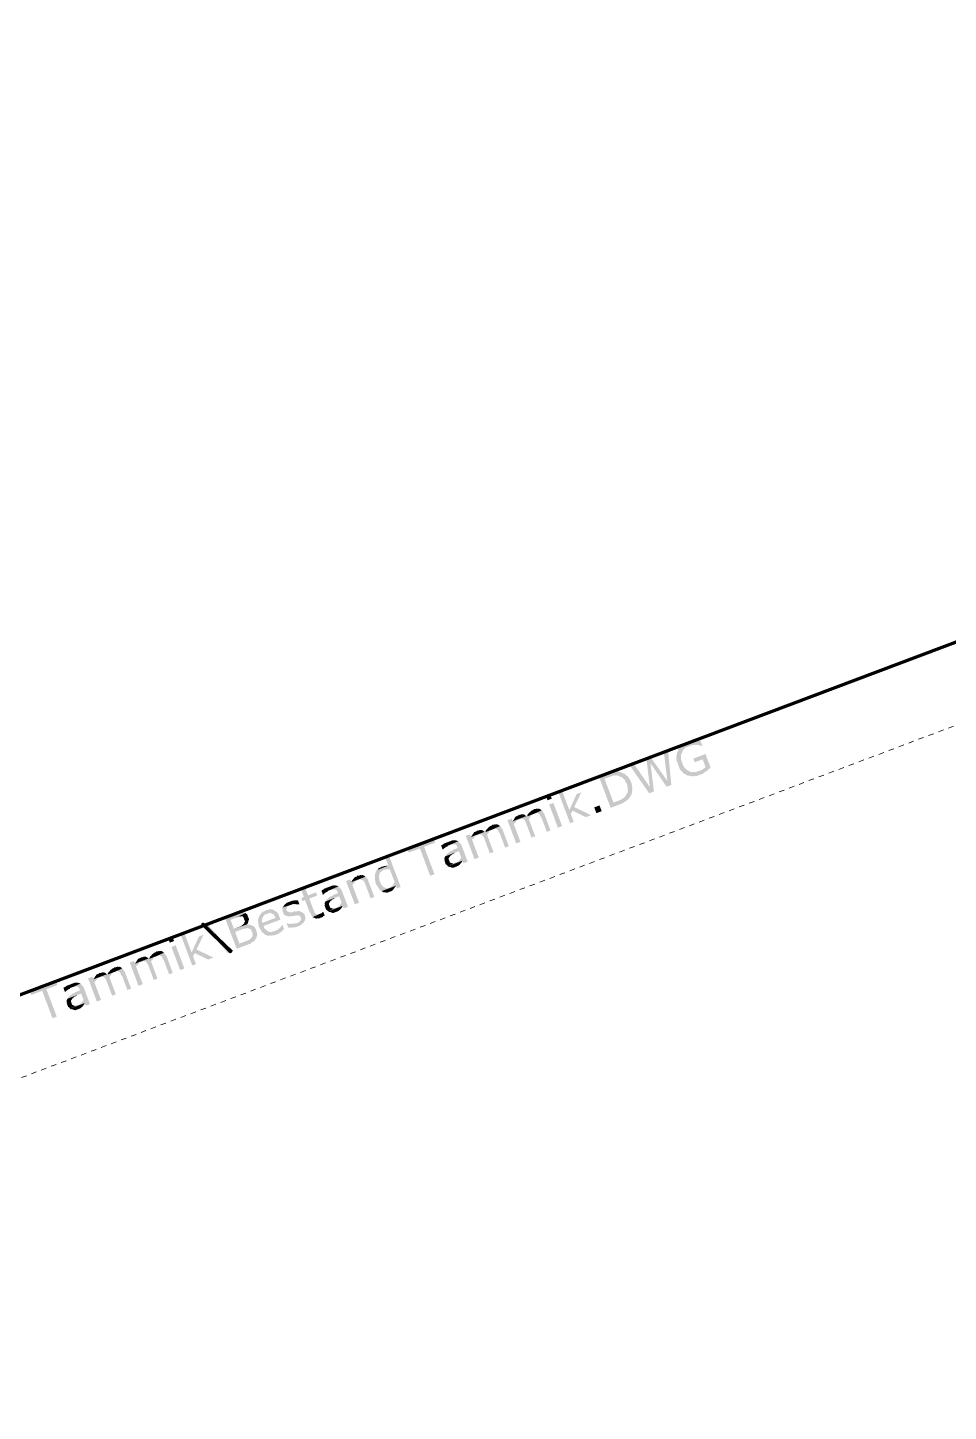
# Model space of a CAD drawing. Header units: metres. Extents: x -47 to 309, y -25 to 105.
# Drawn here: x 158.58 to 175.86, y -24.12 to 1.85 of the extents above; entities that cross this region are included whole.
import ezdxf

# ---------------------------------------------------------------- set-up
doc = ezdxf.new("R2010")
doc.units = ezdxf.units.M
doc.linetypes.add('AUSGEZOGEN', pattern=[0])
doc.linetypes.add('PUNKT2_S9', pattern=[0.001, 0, -0.001])
doc.layers.add('XR$1$STANDARD_1', color=7, linetype='AUSGEZOGEN', lineweight=25)

msp = doc.modelspace()

# ---------------------------------------------------------------- hatches: boundary and pattern name
at = {"layer": 'XR$1$STANDARD_1', "linetype": 'AUSGEZOGEN', "lineweight": 200, "transparency": 33554687}
h = msp.add_hatch(color=7, dxfattribs=at)
h.set_gradient(color2=(0, 0, 0), one_color=1)
h.paths.add_polyline_path([(170.7992, -11.7018), (170.7931, -11.7155), (170.7869, -11.7291), (170.7807, -11.7427), (170.7745, -11.7564), (170.7684, -11.77), (170.7721, -11.7799), (170.7659, -11.7936), (170.7635, -11.8171), (170.7573, -11.8307), (170.7611, -11.8406), (170.7586, -11.8642), (170.7624, -11.8741), (170.7599, -11.8976), (170.8271, -12.0759), (170.8407, -12.082), (170.8482, -12.1018), (170.8618, -12.108), (170.8792, -12.1241), (170.8829, -12.134), (170.9003, -12.1501), (170.9139, -12.1562), (170.9276, -12.1624), (170.9412, -12.1686), (170.9586, -12.1846), (170.9722, -12.1908), (171.1764, -12.1025), (171.117, -12.1249), (171.1034, -12.1188), (171.0836, -12.1262), (171.0699, -12.12), (171.0501, -12.1275), (171.0365, -12.1213), (171.0229, -12.1152), (171.0092, -12.109), (170.9956, -12.1028), (170.982, -12.0967), (170.9683, -12.0905), (170.951, -12.0744), (170.9373, -12.0682), (170.9336, -12.0583), (170.9162, -12.0423), (170.9125, -12.0324), (170.8951, -12.0163), (170.8466, -11.8876), (170.849, -11.864), (170.8453, -11.8541), (170.8477, -11.8306), (170.844, -11.8207), (170.8465, -11.7971), (170.8526, -11.7835), (170.8588, -11.7699), (170.865, -11.7562), (170.8711, -11.7426), (170.8773, -11.729), (170.8835, -11.7153), (170.8896, -11.7017), (170.9057, -11.6843), (170.9156, -11.6806), (170.9317, -11.6632), (170.9911, -11.6408)], flags=0)
h = msp.add_hatch(color=7, dxfattribs=at)
h.set_gradient(color2=(0, 0, 0), one_color=1)
h.paths.add_polyline_path([(170.9848, -11.564), (170.9155, -11.5902), (170.9093, -11.6038), (170.8697, -11.6187), (170.8635, -11.6324), (170.8437, -11.6398), (170.8375, -11.6535), (170.8314, -11.6671), (170.8116, -11.6746), (170.8054, -11.6882), (170.7992, -11.7018), (170.9911, -11.6408), (171.0703, -11.611), (171.0939, -11.6134), (171.1038, -11.6097), (171.1273, -11.6121), (171.1372, -11.6084), (171.1509, -11.6146), (171.1608, -11.6108), (171.1744, -11.617), (171.1979, -11.6194), (171.2116, -11.6256), (171.2252, -11.6318), (171.2388, -11.6379), (171.2487, -11.6342), (171.2114, -11.5352), (171.2015, -11.5389), (171.1879, -11.5327), (171.1643, -11.5303), (171.1544, -11.534), (171.1309, -11.5316), (171.121, -11.5353), (171.0975, -11.5329), (171.0677, -11.5441), (171.0442, -11.5416), (170.9947, -11.5603)], flags=0)
h = msp.add_hatch(color=7, dxfattribs=at)
h.set_gradient(color2=(0, 0, 0), one_color=1)
h.paths.add_polyline_path([(170.2755, -11.8427), (170.1963, -11.8725), (170.2603, -12.4026), (170.2482, -12.5203), (170.3373, -12.4867), (170.2732, -11.9566)], flags=0)
h = msp.add_hatch(color=7, dxfattribs=at)
h.set_gradient(color2=(0, 0, 0), one_color=1)
h.paths.add_polyline_path([(170.2755, -11.8427), (170.2732, -11.9566), (170.5749, -12.3971), (170.5909, -12.2893)], flags=0)
h = msp.add_hatch(color=7, dxfattribs=at)
h.set_gradient(color2=(0, 0, 0), one_color=1)
h.paths.add_polyline_path([(170.6023, -11.7195), (170.5231, -11.7494), (170.5909, -12.2893), (170.5749, -12.3971), (170.6641, -12.3635)], flags=0)
h = msp.add_hatch(color=7, dxfattribs=at)
h.set_gradient(color2=(0, 0, 0), one_color=1)
h.paths.add_polyline_path([(171.3047, -11.7828), (171.077, -11.8686), (171.1031, -11.9379), (171.2516, -11.8819), (171.3076, -12.0305), (171.2977, -12.0342), (171.2816, -12.0516), (171.2717, -12.0553), (171.2557, -12.0727), (171.1764, -12.1025), (170.9722, -12.1908), (170.9957, -12.1933), (171.0056, -12.1895), (171.0193, -12.1957), (171.0428, -12.1981), (171.0565, -12.2043), (171.0763, -12.1968), (171.0899, -12.203), (171.1196, -12.1918), (171.1431, -12.1942), (171.2719, -12.1457), (171.2781, -12.1321), (171.2979, -12.1246), (171.3139, -12.1073), (171.3436, -12.0961), (171.3498, -12.0824), (171.3659, -12.0651), (171.3758, -12.0613), (171.3919, -12.044), (171.4018, -12.0402)], flags=0)
h = msp.add_hatch(color=7, dxfattribs=at)
h.set_gradient(color2=(0, 0, 0), one_color=1)
h.paths.add_polyline_path([(169.4536, -12.1525), (169.305, -12.2085), (169.5252, -12.7927), (169.6738, -12.7367), (169.7629, -12.7031), (169.7691, -12.6895), (169.7988, -12.6783), (169.8149, -12.6609), (169.8248, -12.6572), (169.8408, -12.6398), (169.8507, -12.6361), (169.8668, -12.6187), (169.873, -12.6051), (169.8829, -12.6014), (169.8891, -12.5877), (169.5783, -12.6935), (169.4104, -12.2479), (169.7273, -12.1285), (169.7037, -12.126), (169.6901, -12.1199), (169.6765, -12.1137), (169.6628, -12.1075), (169.643, -12.115), (169.6294, -12.1088), (169.6096, -12.1163), (169.586, -12.1138), (169.5563, -12.125), (169.5427, -12.1189), (169.4734, -12.145)], flags=0)
h = msp.add_hatch(color=7, dxfattribs=at)
h.set_gradient(color2=(0, 0, 0), one_color=1)
h.paths.add_polyline_path([(169.7273, -12.1285), (169.4797, -12.2218), (169.5787, -12.1845), (169.5924, -12.1906), (169.6122, -12.1832), (169.6258, -12.1893), (169.6456, -12.1819), (169.6592, -12.188), (169.6729, -12.1942), (169.6865, -12.2004), (169.7002, -12.2066), (169.7138, -12.2127), (169.7373, -12.2152), (169.7411, -12.2251), (169.7584, -12.2411), (169.7758, -12.2572), (169.7894, -12.2634), (169.8081, -12.3129), (169.8255, -12.329), (169.8404, -12.3686), (169.838, -12.3921), (169.8491, -12.4218), (169.843, -12.4355), (169.8504, -12.4553), (169.8443, -12.4689), (169.8418, -12.4924), (169.8456, -12.5023), (169.8394, -12.516), (169.8233, -12.5334), (169.8171, -12.547), (169.811, -12.5606), (169.7949, -12.578), (169.7887, -12.5916), (169.7727, -12.609), (169.743, -12.6202), (169.7269, -12.6376), (169.5783, -12.6935), (169.8891, -12.5877), (169.8952, -12.5741), (169.9113, -12.5567), (169.9175, -12.5431), (169.9199, -12.5196), (169.9261, -12.5059), (169.9223, -12.496), (169.9248, -12.4725), (169.9347, -12.4688), (169.9272, -12.449), (169.9334, -12.4353), (169.9259, -12.4155), (169.9321, -12.4019), (169.9209, -12.3722), (169.9233, -12.3486), (169.8935, -12.2694), (169.8761, -12.2533), (169.8649, -12.2236), (169.8513, -12.2175), (169.8438, -12.1976), (169.8302, -12.1915), (169.8165, -12.1853), (169.8128, -12.1754), (169.7954, -12.1593), (169.7818, -12.1532), (169.7682, -12.147), (169.7545, -12.1408), (169.7409, -12.1346)], flags=0)
h = msp.add_hatch(color=7, dxfattribs=at)
h.set_gradient(color2=(0, 0, 0), one_color=1)
h.paths.add_polyline_path([(169.9586, -11.9621), (169.8794, -11.992), (170.2482, -12.5203), (170.2603, -12.4026)], flags=0)
h = msp.add_hatch(color=7, dxfattribs=at)
h.set_gradient(color2=(0, 0, 0), one_color=1)
h.paths.add_polyline_path([(168.6006, -12.44), (168.5313, -12.4661), (168.7627, -13.0801), (168.832, -13.054), (168.7761, -12.9054), (168.8106, -12.8472), (168.7499, -12.8361)], flags=0)
h = msp.add_hatch(color=7, dxfattribs=at)
h.set_gradient(color2=(0, 0, 0), one_color=1)
h.paths.add_polyline_path([(168.3409, -12.651), (168.4201, -12.6212), (168.394, -12.5518), (168.3147, -12.5817)], flags=0)
h = msp.add_hatch(color=7, dxfattribs=at)
h.set_gradient(color2=(0, 0, 0), one_color=1)
h.paths.add_polyline_path([(168.5349, -13.166), (168.6142, -13.1361), (168.4499, -12.7004), (168.3707, -12.7302)], flags=0)
h = msp.add_hatch(color=7, dxfattribs=at)
h.set_gradient(color2=(0, 0, 0), one_color=1)
h.paths.add_polyline_path([(168.9748, -12.5026), (168.8857, -12.5362), (168.7499, -12.8361), (168.8106, -12.8472), (169.0598, -12.9681), (169.1588, -12.9308), (168.8415, -12.779)], flags=0)
h = msp.add_hatch(color=7, dxfattribs=at)
h.set_gradient(color2=(0, 0, 0), one_color=1)
h.paths.add_polyline_path([(167.6676, -12.9952), (167.5884, -13.0251), (167.7526, -13.4608), (167.8318, -13.431), (167.7049, -13.0943), (167.721, -13.0769), (167.7309, -13.0732), (167.747, -13.0558), (167.7532, -13.0422), (167.7593, -13.0285), (167.8088, -13.0099), (167.9438, -12.9477), (167.6863, -13.0447)], flags=0)
h = msp.add_hatch(color=7, dxfattribs=at)
h.set_gradient(color2=(0, 0, 0), one_color=1)
h.paths.add_polyline_path([(167.7988, -12.9232), (167.7926, -12.9368), (167.7431, -12.9555), (167.7369, -12.9691), (167.7209, -12.9865), (167.7147, -13.0001), (167.7085, -13.0137), (167.6925, -13.0311), (167.6863, -13.0447), (167.9438, -12.9477), (167.9301, -12.9415), (167.9128, -12.9255), (167.8991, -12.9193), (167.8855, -12.9131), (167.8756, -12.9169), (167.852, -12.9144), (167.8223, -12.9256)], flags=0)
h = msp.add_hatch(color=7, dxfattribs=at)
h.set_gradient(color2=(0, 0, 0), one_color=1)
h.paths.add_polyline_path([(167.9438, -12.9477), (167.8088, -13.0099), (167.8584, -12.9912), (167.8621, -13.0011), (167.8856, -13.0035), (167.8993, -13.0097), (167.9067, -13.0295), (167.9241, -13.0456), (168.0398, -13.3526), (168.1091, -13.3265), (167.986, -12.9997), (167.9959, -12.9959), (168.002, -12.9823), (168.0181, -12.9649), (168.0243, -12.9513), (168.0304, -12.9377), (168.0465, -12.9203), (168.0762, -12.9091), (167.9574, -12.9539)], flags=0)
h = msp.add_hatch(color=7, dxfattribs=at)
h.set_gradient(color2=(0, 0, 0), one_color=1)
h.paths.add_polyline_path([(168.086, -12.8149), (168.0699, -12.8323), (168.0402, -12.8435), (168.0241, -12.8609), (168.0142, -12.8646), (167.9981, -12.882), (167.992, -12.8956), (167.9821, -12.8993), (167.966, -12.9167), (167.9598, -12.9303), (167.9574, -12.9539), (168.096, -12.9016), (168.2309, -12.8395), (168.2173, -12.8333), (168.2136, -12.8234), (168.1999, -12.8172), (168.1863, -12.8111), (168.1727, -12.8049), (168.1529, -12.8123), (168.1392, -12.8062), (168.1095, -12.8174)], flags=0)
h = msp.add_hatch(color=7, dxfattribs=at)
h.set_gradient(color2=(0, 0, 0), one_color=1)
h.paths.add_polyline_path([(168.2309, -12.8395), (168.096, -12.9016), (168.1455, -12.883), (168.1493, -12.8929), (168.1629, -12.899), (168.1765, -12.9052), (168.1902, -12.9114), (168.2088, -12.9609), (168.2262, -12.977), (168.327, -13.2443), (168.3963, -13.2182), (168.2731, -12.8914), (168.2595, -12.8853), (168.2483, -12.8555)], flags=0)
h = msp.add_hatch(color=7, dxfattribs=at)
h.set_gradient(color2=(0, 0, 0), one_color=1)
h.paths.add_polyline_path([(169.2579, -12.8935), (169.3569, -12.8562), (169.3158, -12.7472), (169.2168, -12.7846)], flags=0)
h = msp.add_hatch(color=7, dxfattribs=at)
h.set_gradient(color2=(0, 0, 0), one_color=1)
h.paths.add_polyline_path([(166.8853, -13.2901), (166.8061, -13.32), (166.9703, -13.7557), (167.0495, -13.7258), (166.9226, -13.3891), (166.9387, -13.3718), (166.9486, -13.368), (166.9647, -13.3507), (166.9708, -13.337), (166.977, -13.3234), (167.0265, -13.3047), (167.1614, -13.2426), (166.904, -13.3396)], flags=0)
h = msp.add_hatch(color=7, dxfattribs=at)
h.set_gradient(color2=(0, 0, 0), one_color=1)
h.paths.add_polyline_path([(167.0165, -13.218), (167.0103, -13.2317), (166.9608, -13.2503), (166.9546, -13.264), (166.9385, -13.2813), (166.9324, -13.295), (166.9262, -13.3086), (166.9101, -13.326), (166.904, -13.3396), (167.1614, -13.2426), (167.1478, -13.2364), (167.1304, -13.2203), (167.1168, -13.2142), (167.1032, -13.208), (167.0933, -13.2117), (167.0697, -13.2093), (167.04, -13.2205)], flags=0)
h = msp.add_hatch(color=7, dxfattribs=at)
h.set_gradient(color2=(0, 0, 0), one_color=1)
h.paths.add_polyline_path([(167.1614, -13.2426), (167.0265, -13.3047), (167.076, -13.2861), (167.0798, -13.296), (167.1033, -13.2984), (167.1169, -13.3046), (167.1244, -13.3244), (167.1418, -13.3405), (167.2575, -13.6474), (167.3268, -13.6213), (167.2036, -13.2945), (167.2135, -13.2908), (167.2197, -13.2772), (167.2358, -13.2598), (167.2419, -13.2461), (167.2481, -13.2325), (167.2642, -13.2151), (167.2939, -13.2039), (167.1751, -13.2487)], flags=0)
h = msp.add_hatch(color=7, dxfattribs=at)
h.set_gradient(color2=(0, 0, 0), one_color=1)
h.paths.add_polyline_path([(167.3036, -13.1098), (167.2876, -13.1272), (167.2579, -13.1384), (167.2418, -13.1557), (167.2319, -13.1595), (167.2158, -13.1768), (167.2096, -13.1905), (167.1997, -13.1942), (167.1837, -13.2116), (167.1775, -13.2252), (167.1751, -13.2487), (167.3137, -13.1965), (167.4486, -13.1343), (167.435, -13.1282), (167.4312, -13.1183), (167.4176, -13.1121), (167.404, -13.1059), (167.3903, -13.0997), (167.3705, -13.1072), (167.3569, -13.101), (167.3272, -13.1122)], flags=0)
h = msp.add_hatch(color=7, dxfattribs=at)
h.set_gradient(color2=(0, 0, 0), one_color=1)
h.paths.add_polyline_path([(167.4486, -13.1343), (167.3137, -13.1965), (167.3632, -13.1778), (167.3669, -13.1877), (167.3806, -13.1939), (167.3942, -13.2001), (167.4079, -13.2062), (167.4265, -13.2558), (167.4439, -13.2718), (167.5447, -13.5392), (167.614, -13.5131), (167.4908, -13.1863), (167.4772, -13.1801), (167.466, -13.1504)], flags=0)
h = msp.add_hatch(color=7, dxfattribs=at)
h.set_gradient(color2=(0, 0, 0), one_color=1)
h.paths.add_polyline_path([(166.2054, -13.3767), (165.7103, -13.5633), (165.7364, -13.6326), (165.9444, -13.5543), (166.1384, -14.0692), (166.2177, -14.0393), (166.0236, -13.5244), (166.2315, -13.446)], flags=0)
h = msp.add_hatch(color=7, dxfattribs=at)
h.set_gradient(color2=(0, 0, 0), one_color=1)
h.paths.add_polyline_path([(166.4755, -13.4332), (166.3963, -13.4631), (166.3802, -13.4804), (166.3505, -13.4916), (166.3444, -13.5053), (166.3705, -13.5746), (166.3903, -13.5671), (166.3965, -13.5535), (166.4163, -13.546), (166.4224, -13.5324), (166.4422, -13.5249), (166.4621, -13.5175), (166.4682, -13.5038), (166.4979, -13.4926), (166.6625, -13.4193), (166.6489, -13.4131), (166.6353, -13.4069), (166.6117, -13.4045), (166.5981, -13.3983), (166.5783, -13.4058), (166.5647, -13.3996), (166.4953, -13.4258)], flags=0)
h = msp.add_hatch(color=7, dxfattribs=at)
h.set_gradient(color2=(0, 0, 0), one_color=1)
h.paths.add_polyline_path([(166.6625, -13.4193), (166.4979, -13.4926), (166.5375, -13.4777), (166.5512, -13.4839), (166.5809, -13.4727), (166.5945, -13.4789), (166.6181, -13.4813), (166.6218, -13.4912), (166.6354, -13.4974), (166.6541, -13.5469), (166.565, -13.5805), (166.5588, -13.5941), (166.539, -13.6016), (166.4994, -13.6165), (166.4932, -13.6301), (166.4734, -13.6376), (166.4672, -13.6512), (166.4474, -13.6587), (166.4413, -13.6723), (166.4351, -13.686), (166.419, -13.7033), (166.6765, -13.6063), (166.7213, -13.7251), (166.7151, -13.7388), (166.699, -13.7561), (166.6929, -13.7698), (166.6768, -13.7871), (166.6669, -13.7909), (166.6607, -13.8045), (166.6112, -13.8232), (166.4664, -13.8891), (166.7437, -13.7845), (166.7623, -13.8341), (166.8416, -13.8042), (166.7184, -13.4774), (166.7047, -13.4712), (166.6973, -13.4514), (166.6836, -13.4453), (166.6799, -13.4354)], flags=0)
h = msp.add_hatch(color=7, dxfattribs=at)
h.set_gradient(color2=(0, 0, 0), one_color=1)
h.paths.add_polyline_path([(165.3525, -13.6642), (165.2832, -13.6904), (165.3541, -13.8785), (165.1362, -13.9606), (165.13, -13.9743), (165.114, -13.9916), (165.1115, -14.0152), (165.2799, -13.9517), (165.3034, -13.9542), (165.343, -13.9392), (165.3567, -13.9454), (165.3802, -13.9478), (165.4735, -14.1954), (165.4636, -14.1991), (165.4574, -14.2128), (165.4513, -14.2264), (165.4352, -14.2438), (165.429, -14.2574), (165.4092, -14.2649), (165.3931, -14.2822), (165.3634, -14.2934), (165.2285, -14.3556), (165.4959, -14.2548), (165.5146, -14.3043), (165.5839, -14.2782)], flags=0)
h = msp.add_hatch(color=7, dxfattribs=at)
h.set_gradient(color2=(0, 0, 0), one_color=1)
h.paths.add_polyline_path([(166.419, -13.7033), (166.4128, -13.717), (166.4067, -13.7306), (166.4042, -13.7541), (166.408, -13.764), (166.4055, -13.7876), (166.4317, -13.8569), (166.4453, -13.8631), (166.4627, -13.8791), (166.4664, -13.8891), (166.6112, -13.8232), (166.5716, -13.8381), (166.548, -13.8357), (166.5344, -13.8295), (166.5208, -13.8233), (166.5071, -13.8171), (166.4847, -13.7577), (166.4872, -13.7342), (166.4934, -13.7206), (166.5033, -13.7168), (166.5094, -13.7032), (166.5156, -13.6895), (166.5354, -13.6821), (166.5416, -13.6685), (166.5812, -13.6535), (166.5973, -13.6362), (166.6765, -13.6063)], flags=0)
h = msp.add_hatch(color=7, dxfattribs=at)
h.set_gradient(color2=(0, 0, 0), one_color=1)
h.paths.add_polyline_path([(165.1115, -14.0152), (165.1054, -14.0288), (165.1029, -14.0523), (165.0967, -14.066), (165.1042, -14.0858), (165.098, -14.0994), (165.1018, -14.1093), (165.0956, -14.123), (165.1068, -14.1527), (165.1044, -14.1762), (165.1305, -14.2455), (165.1479, -14.2616), (165.1591, -14.2913), (165.1764, -14.3074), (165.1802, -14.3173), (165.1975, -14.3334), (165.2013, -14.3433), (165.2149, -14.3494), (165.2285, -14.3556), (165.3634, -14.2934), (165.3238, -14.3084), (165.3102, -14.3022), (165.2965, -14.296), (165.2829, -14.2899), (165.2693, -14.2837), (165.2556, -14.2775), (165.2519, -14.2676), (165.2383, -14.2614), (165.2308, -14.2416), (165.2172, -14.2355), (165.1799, -14.1364), (165.1823, -14.1129), (165.1711, -14.0832), (165.1773, -14.0696), (165.1834, -14.0559), (165.1797, -14.046), (165.1896, -14.0423), (165.192, -14.0188), (165.1982, -14.0051), (165.2081, -14.0014), (165.2143, -13.9878), (165.2341, -13.9803), (165.2502, -13.9629), (165.2601, -13.9592)], flags=0)
h = msp.add_hatch(color=7, dxfattribs=at)
h.set_gradient(color2=(0, 0, 0), one_color=1)
h.paths.add_polyline_path([(165.224, -13.8936), (165.2179, -13.9072), (165.1684, -13.9259), (165.1622, -13.9395), (165.1461, -13.9569), (165.1362, -13.9606), (165.3541, -13.8785), (165.3442, -13.8822), (165.3206, -13.8798), (165.3107, -13.8835), (165.2872, -13.8811), (165.2476, -13.896)], flags=0)
h = msp.add_hatch(color=7, dxfattribs=at)
h.set_gradient(color2=(0, 0, 0), one_color=1)
h.paths.add_polyline_path([(166.4664, -13.8891), (166.48, -13.8952), (166.4937, -13.9014), (166.5172, -13.9038), (166.5308, -13.91), (166.5445, -13.9162), (166.568, -13.9186), (166.667, -13.8813), (166.6732, -13.8677), (166.693, -13.8602), (166.6992, -13.8466), (166.7091, -13.8428), (166.7153, -13.8292), (166.7313, -13.8118), (166.7375, -13.7982), (166.7437, -13.7845)], flags=0)
h = msp.add_hatch(color=7, dxfattribs=at)
h.set_gradient(color2=(0, 0, 0), one_color=1)
h.paths.add_polyline_path([(164.2276, -14.2805), (164.1484, -14.3103), (164.1323, -14.3277), (164.1026, -14.3389), (164.0964, -14.3525), (164.1225, -14.4219), (164.1423, -14.4144), (164.1485, -14.4008), (164.1683, -14.3933), (164.1745, -14.3797), (164.1943, -14.3722), (164.2141, -14.3647), (164.2203, -14.3511), (164.25, -14.3399), (164.4146, -14.2665), (164.401, -14.2604), (164.3873, -14.2542), (164.3638, -14.2518), (164.3501, -14.2456), (164.3303, -14.2531), (164.3167, -14.2469), (164.2474, -14.273)], flags=0)
h = msp.add_hatch(color=7, dxfattribs=at)
h.set_gradient(color2=(0, 0, 0), one_color=1)
h.paths.add_polyline_path([(164.4146, -14.2665), (164.25, -14.3399), (164.2896, -14.325), (164.3032, -14.3311), (164.3329, -14.3199), (164.3466, -14.3261), (164.3701, -14.3285), (164.3738, -14.3384), (164.3875, -14.3446), (164.4061, -14.3941), (164.317, -14.4277), (164.3108, -14.4414), (164.291, -14.4488), (164.2514, -14.4638), (164.2452, -14.4774), (164.2254, -14.4849), (164.2193, -14.4985), (164.1995, -14.506), (164.1933, -14.5196), (164.1871, -14.5332), (164.171, -14.5506), (164.4285, -14.4535), (164.4733, -14.5724), (164.4671, -14.586), (164.4511, -14.6034), (164.4449, -14.617), (164.4288, -14.6344), (164.4189, -14.6381), (164.4128, -14.6518), (164.3632, -14.6704), (164.2184, -14.7363), (164.4957, -14.6318), (164.5144, -14.6813), (164.5936, -14.6515), (164.4704, -14.3247), (164.4568, -14.3185), (164.4493, -14.2987), (164.4357, -14.2925), (164.432, -14.2826)], flags=0)
h = msp.add_hatch(color=7, dxfattribs=at)
h.set_gradient(color2=(0, 0, 0), one_color=1)
h.paths.add_polyline_path([(164.6373, -14.1373), (164.5581, -14.1672), (164.7223, -14.6029), (164.8016, -14.5731), (164.6784, -14.2463), (164.6846, -14.2326), (164.6907, -14.219), (164.7006, -14.2153), (164.7167, -14.1979), (164.7229, -14.1843), (164.7389, -14.1669), (164.7885, -14.1482), (164.9234, -14.0861), (164.656, -14.1869)], flags=0)
h = msp.add_hatch(color=7, dxfattribs=at)
h.set_gradient(color2=(0, 0, 0), one_color=1)
h.paths.add_polyline_path([(164.7784, -14.0616), (164.7623, -14.0789), (164.7227, -14.0939), (164.7066, -14.1112), (164.6906, -14.1286), (164.6844, -14.1422), (164.6683, -14.1596), (164.6622, -14.1732), (164.656, -14.1869), (164.9234, -14.0861), (164.9097, -14.0799), (164.906, -14.07), (164.8924, -14.0638), (164.8787, -14.0577), (164.8651, -14.0515), (164.8453, -14.059), (164.8317, -14.0528), (164.792, -14.0677)], flags=0)
h = msp.add_hatch(color=7, dxfattribs=at)
h.set_gradient(color2=(0, 0, 0), one_color=1)
h.paths.add_polyline_path([(164.9234, -14.0861), (164.7885, -14.1482), (164.8281, -14.1333), (164.8417, -14.1395), (164.8553, -14.1457), (164.869, -14.1518), (164.8826, -14.158), (164.8863, -14.1679), (164.9037, -14.184), (165.0194, -14.491), (165.0887, -14.4648), (164.9581, -14.1182), (164.9445, -14.1121), (164.937, -14.0923)], flags=0)
h = msp.add_hatch(color=7, dxfattribs=at)
h.set_gradient(color2=(0, 0, 0), one_color=1)
h.paths.add_polyline_path([(165.2285, -14.3556), (165.2459, -14.3717), (165.2595, -14.3778), (165.2831, -14.3803), (165.293, -14.3765), (165.3066, -14.3827), (165.3301, -14.3852), (165.4193, -14.3516), (165.4353, -14.3342), (165.4452, -14.3305), (165.4514, -14.3168), (165.4675, -14.2995), (165.4737, -14.2858), (165.4897, -14.2685), (165.4959, -14.2548)], flags=0)
h = msp.add_hatch(color=7, dxfattribs=at)
h.set_gradient(color2=(0, 0, 0), one_color=1)
h.paths.add_polyline_path([(163.4948, -14.5567), (163.4353, -14.5791), (163.4292, -14.5927), (163.4094, -14.6002), (163.4032, -14.6138), (163.3871, -14.6312), (163.381, -14.6448), (163.3649, -14.6622), (163.5172, -14.6161), (163.5667, -14.5974), (163.5803, -14.6036), (163.6001, -14.5961), (163.6137, -14.6023), (163.6373, -14.6047), (163.6472, -14.601), (163.6707, -14.6034), (163.6844, -14.6096), (163.6545, -14.5304), (163.631, -14.528), (163.6211, -14.5317), (163.5975, -14.5292), (163.5777, -14.5367), (163.5641, -14.5305), (163.5146, -14.5492)], flags=0)
h = msp.add_hatch(color=7, dxfattribs=at)
h.set_gradient(color2=(0, 0, 0), one_color=1)
h.paths.add_polyline_path([(163.7966, -14.3072), (163.7174, -14.3371), (163.7659, -14.4658), (163.7164, -14.4845), (163.7388, -14.5439), (163.7883, -14.5252), (163.8778, -14.7629), (163.8915, -14.7691), (163.9101, -14.8186), (163.9275, -14.8346), (163.9312, -14.8445), (164.0662, -14.7824), (164.0265, -14.7973), (164.0129, -14.7911), (164.003, -14.7949), (163.9856, -14.7788), (163.9683, -14.7627), (163.8675, -14.4954), (164.016, -14.4394), (163.9936, -14.38), (163.8451, -14.4359)], flags=0)
h = msp.add_hatch(color=7, dxfattribs=at)
h.set_gradient(color2=(0, 0, 0), one_color=1)
h.paths.add_polyline_path([(164.171, -14.5506), (164.1649, -14.5642), (164.1587, -14.5779), (164.1563, -14.6014), (164.16, -14.6113), (164.1576, -14.6348), (164.1837, -14.7042), (164.1973, -14.7103), (164.2147, -14.7264), (164.2184, -14.7363), (164.3632, -14.6704), (164.3236, -14.6853), (164.3001, -14.6829), (164.2865, -14.6767), (164.2728, -14.6706), (164.2592, -14.6644), (164.2368, -14.605), (164.2392, -14.5814), (164.2454, -14.5678), (164.2553, -14.5641), (164.2615, -14.5504), (164.2676, -14.5368), (164.2874, -14.5293), (164.2936, -14.5157), (164.3332, -14.5008), (164.3493, -14.4834), (164.4285, -14.4535)], flags=0)
h = msp.add_hatch(color=7, dxfattribs=at)
h.set_gradient(color2=(0, 0, 0), one_color=1)
h.paths.add_polyline_path([(162.4522, -14.7913), (162.2839, -14.8547), (162.5041, -15.439), (162.712, -15.3606), (162.7715, -15.3382), (162.7776, -15.3246), (162.8073, -15.3134), (162.8234, -15.296), (162.8333, -15.2923), (162.8494, -15.2749), (162.8556, -15.2613), (162.8617, -15.2476), (162.8716, -15.2439), (162.8778, -15.2303), (162.5572, -15.3398), (162.4751, -15.1219), (162.792, -15.0025), (162.7783, -14.9963), (162.7647, -14.9902), (162.7411, -14.9877), (162.7275, -14.9816), (162.7077, -14.989), (162.6941, -14.9829), (162.704, -14.9791), (162.4527, -15.0625), (162.3892, -14.8942), (162.4783, -14.8606), (162.6689, -14.7661), (162.6553, -14.76), (162.6417, -14.7538), (162.6181, -14.7514), (162.6082, -14.7551), (162.5847, -14.7526), (162.5748, -14.7564), (162.5512, -14.7539), (162.472, -14.7838)], flags=0)
h = msp.add_hatch(color=7, dxfattribs=at)
h.set_gradient(color2=(0, 0, 0), one_color=1)
h.paths.add_polyline_path([(162.6689, -14.7661), (162.4783, -14.8606), (162.5576, -14.8307), (162.5811, -14.8332), (162.591, -14.8294), (162.6145, -14.8319), (162.6319, -14.8479), (162.6618, -14.9272), (162.6519, -14.9309), (162.6494, -14.9544), (162.6433, -14.9681), (162.6334, -14.9718), (162.6173, -14.9892), (162.5975, -14.9966), (162.5913, -15.0103), (162.4527, -15.0625), (162.704, -14.9791), (162.7101, -14.9655), (162.7163, -14.9519), (162.7225, -14.9382), (162.7249, -14.9147), (162.7311, -14.901), (162.7373, -14.8874), (162.6999, -14.7884), (162.6863, -14.7822)], flags=0)
h = msp.add_hatch(color=7, dxfattribs=at)
h.set_gradient(color2=(0, 0, 0), one_color=1)
h.paths.add_polyline_path([(162.9292, -14.8264), (162.923, -14.84), (162.9168, -14.8537), (162.9106, -14.8673), (162.9144, -14.8772), (162.9082, -14.8908), (162.9058, -14.9144), (162.9095, -14.9243), (162.9071, -14.9478), (162.9183, -14.9775), (162.9158, -15.0011), (162.9382, -15.0605), (162.9556, -15.0766), (162.9668, -15.1063), (162.9841, -15.1223), (162.9879, -15.1322), (163.0015, -15.1384), (163.0189, -15.1545), (163.0226, -15.1644), (163.0362, -15.1706), (163.0499, -15.1767), (163.2281, -15.1095), (163.2046, -15.1071), (163.1551, -15.1258), (163.1414, -15.1196), (163.1315, -15.1233), (163.1179, -15.1172), (163.0944, -15.1147), (163.0906, -15.1048), (163.077, -15.0986), (163.0596, -15.0826), (163.046, -15.0764), (163.0423, -15.0665), (163.0286, -15.0603), (163.01, -15.0108), (163.3269, -14.8914), (163.3082, -14.8419), (162.9876, -14.9514), (162.9801, -14.9316), (162.9826, -14.9081), (162.9788, -14.8982), (162.985, -14.8845), (162.9874, -14.861), (162.9936, -14.8473), (163.0097, -14.83), (163.0158, -14.8163), (163.022, -14.8027), (163.0715, -14.784)], flags=0)
h = msp.add_hatch(color=7, dxfattribs=at)
h.set_gradient(color2=(0, 0, 0), one_color=1)
h.paths.add_polyline_path([(163.0553, -14.711), (163.0392, -14.7284), (162.9897, -14.747), (162.9835, -14.7607), (162.9637, -14.7681), (162.9576, -14.7818), (162.9514, -14.7954), (162.9353, -14.8128), (162.9292, -14.8264), (163.0715, -14.784), (163.1309, -14.7616), (163.1446, -14.7678), (163.1582, -14.774), (163.1718, -14.7802), (163.1855, -14.7863), (163.1991, -14.7925), (163.2066, -14.8123), (163.2202, -14.8185), (163.2352, -14.8581), (162.9876, -14.9514), (163.3082, -14.8419), (163.2858, -14.7824), (163.2684, -14.7664), (163.2647, -14.7565), (163.2473, -14.7404), (163.2337, -14.7342), (163.2201, -14.7281), (163.2163, -14.7182), (163.2027, -14.712), (163.1891, -14.7058), (163.1754, -14.6996), (163.1519, -14.6972), (163.142, -14.7009), (163.1185, -14.6985), (163.0788, -14.7134)], flags=0)
h = msp.add_hatch(color=7, dxfattribs=at)
h.set_gradient(color2=(0, 0, 0), one_color=1)
h.paths.add_polyline_path([(163.3649, -14.6622), (163.3624, -14.6857), (163.3662, -14.6956), (163.3637, -14.7191), (163.3936, -14.7984), (163.4072, -14.8045), (163.4209, -14.8107), (163.4345, -14.8169), (163.4481, -14.8231), (163.4618, -14.8292), (163.4853, -14.8317), (163.4952, -14.8279), (163.5188, -14.8304), (163.5386, -14.8229), (163.5522, -14.8291), (163.5819, -14.8179), (163.6054, -14.8203), (163.6351, -14.8091), (163.6587, -14.8116), (163.6723, -14.8177), (163.6822, -14.814), (163.6959, -14.8202), (163.7183, -14.8796), (163.7121, -14.8932), (163.7059, -14.9069), (163.6898, -14.9242), (163.6799, -14.928), (163.6738, -14.9416), (163.6342, -14.9565), (163.7864, -14.9104), (163.7889, -14.8869), (163.795, -14.8733), (163.7913, -14.8634), (163.7937, -14.8398), (163.7751, -14.7903), (163.7577, -14.7742), (163.754, -14.7643), (163.7403, -14.7582), (163.723, -14.7421), (163.7131, -14.7458), (163.6994, -14.7396), (163.6858, -14.7335), (163.6722, -14.7273), (163.6524, -14.7348), (163.6288, -14.7323), (163.609, -14.7398), (163.5855, -14.7374), (163.536, -14.756), (163.5223, -14.7499), (163.5025, -14.7573), (163.4889, -14.7511), (163.4753, -14.745), (163.4616, -14.7388), (163.448, -14.7326), (163.4368, -14.7029), (163.443, -14.6893), (163.4454, -14.6658), (163.4516, -14.6521), (163.4714, -14.6447), (163.4775, -14.631), (163.5172, -14.6161)], flags=0)
h = msp.add_hatch(color=7, dxfattribs=at)
h.set_gradient(color2=(0, 0, 0), one_color=1)
h.paths.add_polyline_path([(164.1317, -14.7464), (164.1218, -14.7501), (164.1058, -14.7675), (164.0662, -14.7824), (163.9312, -14.8445), (163.9449, -14.8507), (163.9585, -14.8569), (163.9721, -14.8631), (163.9858, -14.8692), (164.0093, -14.8717), (164.0192, -14.8679), (164.0428, -14.8704), (164.122, -14.8405), (164.1282, -14.8269), (164.1579, -14.8157)], flags=0)
h = msp.add_hatch(color=7, dxfattribs=at)
h.set_gradient(color2=(0, 0, 0), one_color=1)
h.paths.add_polyline_path([(164.2184, -14.7363), (164.2321, -14.7425), (164.2457, -14.7486), (164.2692, -14.7511), (164.2829, -14.7573), (164.2965, -14.7634), (164.32, -14.7659), (164.4191, -14.7285), (164.4252, -14.7149), (164.445, -14.7074), (164.4512, -14.6938), (164.4611, -14.6901), (164.4673, -14.6764), (164.4834, -14.6591), (164.4895, -14.6454), (164.4957, -14.6318)], flags=0)
h = msp.add_hatch(color=7, dxfattribs=at)
h.set_gradient(color2=(0, 0, 0), one_color=1)
h.paths.add_polyline_path([(161.8667, -14.978), (162.4125, -15.4961), (161.936, -14.9519)], flags=0)
h = msp.add_hatch(color=7, dxfattribs=at)
h.set_gradient(color2=(0, 0, 0), one_color=1)
h.paths.add_polyline_path([(162.3432, -15.5222), (161.8667, -14.978), (162.4026, -15.4998)], flags=0)
h = msp.add_hatch(color=7, dxfattribs=at)
h.set_gradient(color2=(0, 0, 0), one_color=1)
h.paths.add_polyline_path([(162.792, -15.0025), (162.5939, -15.0772), (162.6434, -15.0585), (162.667, -15.0609), (162.6967, -15.0497), (162.7103, -15.0559), (162.7202, -15.0522), (162.7338, -15.0583), (162.7475, -15.0645), (162.7611, -15.0707), (162.7747, -15.0769), (162.8083, -15.166), (162.8022, -15.1796), (162.7997, -15.2032), (162.7936, -15.2168), (162.7874, -15.2304), (162.7775, -15.2342), (162.7713, -15.2478), (162.7515, -15.2553), (162.7453, -15.2689), (162.5572, -15.3398), (162.8778, -15.2303), (162.8802, -15.2067), (162.8864, -15.1931), (162.8926, -15.1795), (162.8851, -15.1597), (162.8913, -15.146), (162.854, -15.047), (162.8403, -15.0408), (162.8329, -15.021), (162.8192, -15.0148), (162.8056, -15.0087)], flags=0)
h = msp.add_hatch(color=7, dxfattribs=at)
h.set_gradient(color2=(0, 0, 0), one_color=1)
h.paths.add_polyline_path([(163.3642, -14.9904), (163.3543, -14.9941), (163.358, -15.004), (163.3382, -15.0115), (163.332, -15.0251), (163.3259, -15.0388), (163.3098, -15.0561), (163.29, -15.0636), (163.2838, -15.0772), (163.2343, -15.0959), (163.2281, -15.1095), (163.0499, -15.1767), (163.0635, -15.1829), (163.0772, -15.1891), (163.1007, -15.1915), (163.1106, -15.1878), (163.1242, -15.1939), (163.144, -15.1865), (163.1577, -15.1926), (163.1775, -15.1852), (163.1911, -15.1914), (163.2505, -15.169), (163.3, -15.1503), (163.3062, -15.1367), (163.326, -15.1292), (163.3359, -15.1255), (163.352, -15.1081), (163.3681, -15.0907), (163.378, -15.087), (163.394, -15.0696)], flags=0)
h = msp.add_hatch(color=7, dxfattribs=at)
h.set_gradient(color2=(0, 0, 0), one_color=1)
h.paths.add_polyline_path([(163.4533, -14.9568), (163.4434, -14.9605), (163.4733, -15.0398), (163.4869, -15.0459), (163.4968, -15.0422), (163.5203, -15.0446), (163.5402, -15.0372), (163.5538, -15.0434), (163.5835, -15.0322), (163.5971, -15.0383), (163.6466, -15.0197), (163.7061, -14.9973), (163.7122, -14.9836), (163.732, -14.9762), (163.7382, -14.9625), (163.758, -14.9551), (163.7642, -14.9414), (163.7704, -14.9278), (163.7864, -14.9104), (163.6342, -14.9565), (163.6143, -14.964), (163.5908, -14.9615), (163.5611, -14.9727), (163.5475, -14.9666), (163.5376, -14.9703), (163.514, -14.9679), (163.5041, -14.9716), (163.4806, -14.9692), (163.4669, -14.963)], flags=0)
h = msp.add_hatch(color=7, dxfattribs=at)
h.set_gradient(color2=(0, 0, 0), one_color=1)
h.paths.add_polyline_path([(161.2504, -15.3234), (161.3296, -15.2935), (161.3035, -15.2242), (161.2243, -15.2541)], flags=0)
h = msp.add_hatch(color=7, dxfattribs=at)
h.set_gradient(color2=(0, 0, 0), one_color=1)
h.paths.add_polyline_path([(161.5101, -15.1124), (161.4408, -15.1385), (161.6722, -15.7525), (161.7416, -15.7264), (161.6856, -15.5778), (161.7202, -15.5196), (161.6594, -15.5085)], flags=0)
h = msp.add_hatch(color=7, dxfattribs=at)
h.set_gradient(color2=(0, 0, 0), one_color=1)
h.paths.add_polyline_path([(161.8843, -15.175), (161.7952, -15.2085), (161.6594, -15.5085), (161.7202, -15.5196), (161.9693, -15.6405), (162.0684, -15.6032), (161.751, -15.4514)], flags=0)
h = msp.add_hatch(color=7, dxfattribs=at)
h.set_gradient(color2=(0, 0, 0), one_color=1)
h.paths.add_polyline_path([(160.9955, -15.4873), (160.9794, -15.5047), (160.9497, -15.5159), (160.9336, -15.5333), (160.9237, -15.537), (160.9077, -15.5544), (160.9015, -15.568), (160.8916, -15.5717), (160.8755, -15.5891), (160.8693, -15.6027), (160.8669, -15.6263), (161.0056, -15.574), (161.1405, -15.5119), (161.1268, -15.5057), (161.1231, -15.4958), (161.1095, -15.4896), (161.0958, -15.4834), (161.0822, -15.4773), (161.0624, -15.4847), (161.0487, -15.4786), (161.019, -15.4898)], flags=0)
h = msp.add_hatch(color=7, dxfattribs=at)
h.set_gradient(color2=(0, 0, 0), one_color=1)
h.paths.add_polyline_path([(161.1405, -15.5119), (161.0056, -15.574), (161.0551, -15.5554), (161.0588, -15.5653), (161.0724, -15.5714), (161.0861, -15.5776), (161.0997, -15.5838), (161.1184, -15.6333), (161.1357, -15.6494), (161.2365, -15.9167), (161.3058, -15.8906), (161.1827, -15.5638), (161.169, -15.5576), (161.1578, -15.5279)], flags=0)
h = msp.add_hatch(color=7, dxfattribs=at)
h.set_gradient(color2=(0, 0, 0), one_color=1)
h.paths.add_polyline_path([(161.4445, -15.8384), (161.5237, -15.8085), (161.3595, -15.3728), (161.2802, -15.4026)], flags=0)
h = msp.add_hatch(color=7, dxfattribs=at)
h.set_gradient(color2=(0, 0, 0), one_color=1)
h.paths.add_polyline_path([(160.2132, -15.7822), (160.1971, -15.7996), (160.1674, -15.8108), (160.1513, -15.8281), (160.1414, -15.8319), (160.1253, -15.8492), (160.1192, -15.8629), (160.1093, -15.8666), (160.0932, -15.884), (160.087, -15.8976), (160.0846, -15.9211), (160.2232, -15.8689), (160.3581, -15.8067), (160.3445, -15.8005), (160.3408, -15.7906), (160.3271, -15.7845), (160.3135, -15.7783), (160.2999, -15.7721), (160.2801, -15.7796), (160.2664, -15.7734), (160.2367, -15.7846)], flags=0)
h = msp.add_hatch(color=7, dxfattribs=at)
h.set_gradient(color2=(0, 0, 0), one_color=1)
h.paths.add_polyline_path([(160.3581, -15.8067), (160.2232, -15.8689), (160.2727, -15.8502), (160.2765, -15.8601), (160.2901, -15.8663), (160.3037, -15.8725), (160.3174, -15.8786), (160.336, -15.9281), (160.3534, -15.9442), (160.4542, -16.2116), (160.5235, -16.1855), (160.4003, -15.8587), (160.3867, -15.8525), (160.3755, -15.8228)], flags=0)
h = msp.add_hatch(color=7, dxfattribs=at)
h.set_gradient(color2=(0, 0, 0), one_color=1)
h.paths.add_polyline_path([(160.5771, -15.6676), (160.4979, -15.6975), (160.6621, -16.1332), (160.7414, -16.1034), (160.6145, -15.7667), (160.6305, -15.7493), (160.6404, -15.7456), (160.6565, -15.7282), (160.6627, -15.7146), (160.6689, -15.7009), (160.7184, -15.6823), (160.8533, -15.6201), (160.5958, -15.7171)], flags=0)
h = msp.add_hatch(color=7, dxfattribs=at)
h.set_gradient(color2=(0, 0, 0), one_color=1)
h.paths.add_polyline_path([(160.7083, -15.5956), (160.7021, -15.6092), (160.6526, -15.6279), (160.6465, -15.6415), (160.6304, -15.6589), (160.6242, -15.6725), (160.618, -15.6861), (160.602, -15.7035), (160.5958, -15.7171), (160.8533, -15.6201), (160.8396, -15.6139), (160.8223, -15.5979), (160.8086, -15.5917), (160.795, -15.5855), (160.7851, -15.5892), (160.7616, -15.5868), (160.7319, -15.598)], flags=0)
h = msp.add_hatch(color=7, dxfattribs=at)
h.set_gradient(color2=(0, 0, 0), one_color=1)
h.paths.add_polyline_path([(160.8533, -15.6201), (160.7184, -15.6823), (160.7679, -15.6636), (160.7716, -15.6735), (160.7952, -15.6759), (160.8088, -15.6821), (160.8163, -15.7019), (160.8336, -15.718), (160.9493, -16.025), (161.0186, -15.9988), (160.8955, -15.6721), (160.9054, -15.6683), (160.9115, -15.6547), (160.9276, -15.6373), (160.9338, -15.6237), (160.94, -15.61), (160.956, -15.5927), (160.9857, -15.5815), (160.8669, -15.6263)], flags=0)
h = msp.add_hatch(color=7, dxfattribs=at)
h.set_gradient(color2=(0, 0, 0), one_color=1)
h.paths.add_polyline_path([(159.1149, -16.0491), (158.6198, -16.2357), (158.6459, -16.305), (158.8539, -16.2266), (159.048, -16.7416), (159.1272, -16.7117), (158.9331, -16.1968), (159.1411, -16.1184)], flags=0)
h = msp.add_hatch(color=7, dxfattribs=at)
h.set_gradient(color2=(0, 0, 0), one_color=1)
h.paths.add_polyline_path([(159.3851, -16.1056), (159.3058, -16.1355), (159.2898, -16.1528), (159.2601, -16.164), (159.2539, -16.1777), (159.28, -16.247), (159.2998, -16.2395), (159.306, -16.2259), (159.3258, -16.2184), (159.332, -16.2048), (159.3518, -16.1973), (159.3716, -16.1899), (159.3777, -16.1762), (159.4075, -16.165), (159.5721, -16.0917), (159.5584, -16.0855), (159.5448, -16.0793), (159.5213, -16.0769), (159.5076, -16.0707), (159.4878, -16.0782), (159.4742, -16.072), (159.4049, -16.0981)], flags=0)
h = msp.add_hatch(color=7, dxfattribs=at)
h.set_gradient(color2=(0, 0, 0), one_color=1)
h.paths.add_polyline_path([(159.5721, -16.0917), (159.4075, -16.165), (159.4471, -16.1501), (159.4607, -16.1563), (159.4904, -16.1451), (159.504, -16.1512), (159.5276, -16.1537), (159.5313, -16.1636), (159.5449, -16.1698), (159.5636, -16.2193), (159.4745, -16.2529), (159.4683, -16.2665), (159.4485, -16.274), (159.4089, -16.2889), (159.4027, -16.3025), (159.3829, -16.31), (159.3767, -16.3236), (159.3569, -16.3311), (159.3508, -16.3447), (159.3446, -16.3584), (159.3285, -16.3757), (159.586, -16.2787), (159.6308, -16.3975), (159.6246, -16.4112), (159.6085, -16.4285), (159.6024, -16.4422), (159.5863, -16.4595), (159.5764, -16.4633), (159.5702, -16.4769), (159.5207, -16.4956), (159.3759, -16.5614), (159.6532, -16.4569), (159.6718, -16.5065), (159.7511, -16.4766), (159.6279, -16.1498), (159.6143, -16.1436), (159.6068, -16.1238), (159.5932, -16.1177), (159.5894, -16.1077)], flags=0)
h = msp.add_hatch(color=7, dxfattribs=at)
h.set_gradient(color2=(0, 0, 0), one_color=1)
h.paths.add_polyline_path([(159.7948, -15.9625), (159.7156, -15.9923), (159.8798, -16.4281), (159.959, -16.3982), (159.8321, -16.0615), (159.8482, -16.0441), (159.8581, -16.0404), (159.8742, -16.023), (159.8804, -16.0094), (159.8865, -15.9958), (159.936, -15.9771), (160.0709, -15.915), (159.8135, -16.012)], flags=0)
h = msp.add_hatch(color=7, dxfattribs=at)
h.set_gradient(color2=(0, 0, 0), one_color=1)
h.paths.add_polyline_path([(159.926, -15.8904), (159.9198, -15.9041), (159.8703, -15.9227), (159.8641, -15.9364), (159.8481, -15.9537), (159.8419, -15.9674), (159.8357, -15.981), (159.8196, -15.9984), (159.8135, -16.012), (160.0709, -15.915), (160.0573, -15.9088), (160.0399, -15.8927), (160.0263, -15.8865), (160.0127, -15.8804), (160.0028, -15.8841), (159.9792, -15.8817), (159.9495, -15.8929)], flags=0)
h = msp.add_hatch(color=7, dxfattribs=at)
h.set_gradient(color2=(0, 0, 0), one_color=1)
h.paths.add_polyline_path([(160.0709, -15.915), (159.936, -15.9771), (159.9856, -15.9585), (159.9893, -15.9684), (160.0128, -15.9708), (160.0265, -15.977), (160.0339, -15.9968), (160.0513, -16.0128), (160.167, -16.3198), (160.2363, -16.2937), (160.1131, -15.9669), (160.123, -15.9632), (160.1292, -15.9495), (160.1453, -15.9322), (160.1515, -15.9185), (160.1576, -15.9049), (160.1737, -15.8875), (160.2034, -15.8763), (160.0846, -15.9211)], flags=0)
h = msp.add_hatch(color=7, dxfattribs=at)
h.set_gradient(color2=(0, 0, 0), one_color=1)
h.paths.add_polyline_path([(159.3285, -16.3757), (159.3224, -16.3894), (159.3162, -16.403), (159.3137, -16.4265), (159.3175, -16.4364), (159.315, -16.46), (159.3412, -16.5293), (159.3548, -16.5355), (159.3722, -16.5515), (159.3759, -16.5614), (159.5207, -16.4956), (159.4811, -16.5105), (159.4576, -16.508), (159.4439, -16.5019), (159.4303, -16.4957), (159.4167, -16.4895), (159.3943, -16.4301), (159.3967, -16.4066), (159.4029, -16.3929), (159.4128, -16.3892), (159.4189, -16.3756), (159.4251, -16.3619), (159.4449, -16.3545), (159.4511, -16.3408), (159.4907, -16.3259), (159.5068, -16.3085), (159.586, -16.2787)], flags=0)
h = msp.add_hatch(color=7, dxfattribs=at)
h.set_gradient(color2=(0, 0, 0), one_color=1)
h.paths.add_polyline_path([(159.3759, -16.5614), (159.3895, -16.5676), (159.4032, -16.5738), (159.4267, -16.5762), (159.4403, -16.5824), (159.454, -16.5886), (159.4775, -16.591), (159.5766, -16.5537), (159.5827, -16.54), (159.6025, -16.5326), (159.6087, -16.5189), (159.6186, -16.5152), (159.6248, -16.5016), (159.6408, -16.4842), (159.647, -16.4706), (159.6532, -16.4569)], flags=0)

# ---------------------------------------------------------------- linework, layer by layer
at = {"layer": 'XR$1$STANDARD_1', "color": 7, "linetype": 'PUNKT2_S9', "lineweight": 13, "transparency": 33554687}
msp.add_lwpolyline([(104.7989, 74.1714), (174.2871, 100.3614), (211.3326, 2.071), (141.8444, -24.119), (104.7989, 74.1714)], close=True, dxfattribs=at)
at = {"layer": 'XR$1$STANDARD_1', "color": 7, "linetype": 'AUSGEZOGEN', "lineweight": 200, "transparency": 33554687}
msp.add_lwpolyline([(109.9508, 64.403), (155.5735, 81.5981), (152.4868, 89.7878), (172.7284, 97.4168), (208.4809, 2.5569), (142.6167, -22.2672), (109.9508, 64.403)], close=True, dxfattribs=at)
msp.add_lwpolyline([(162.4026, -15.4998), (161.8667, -14.978), (162.4125, -15.4961)], dxfattribs=at)

doc.saveas('drawing.dxf')
